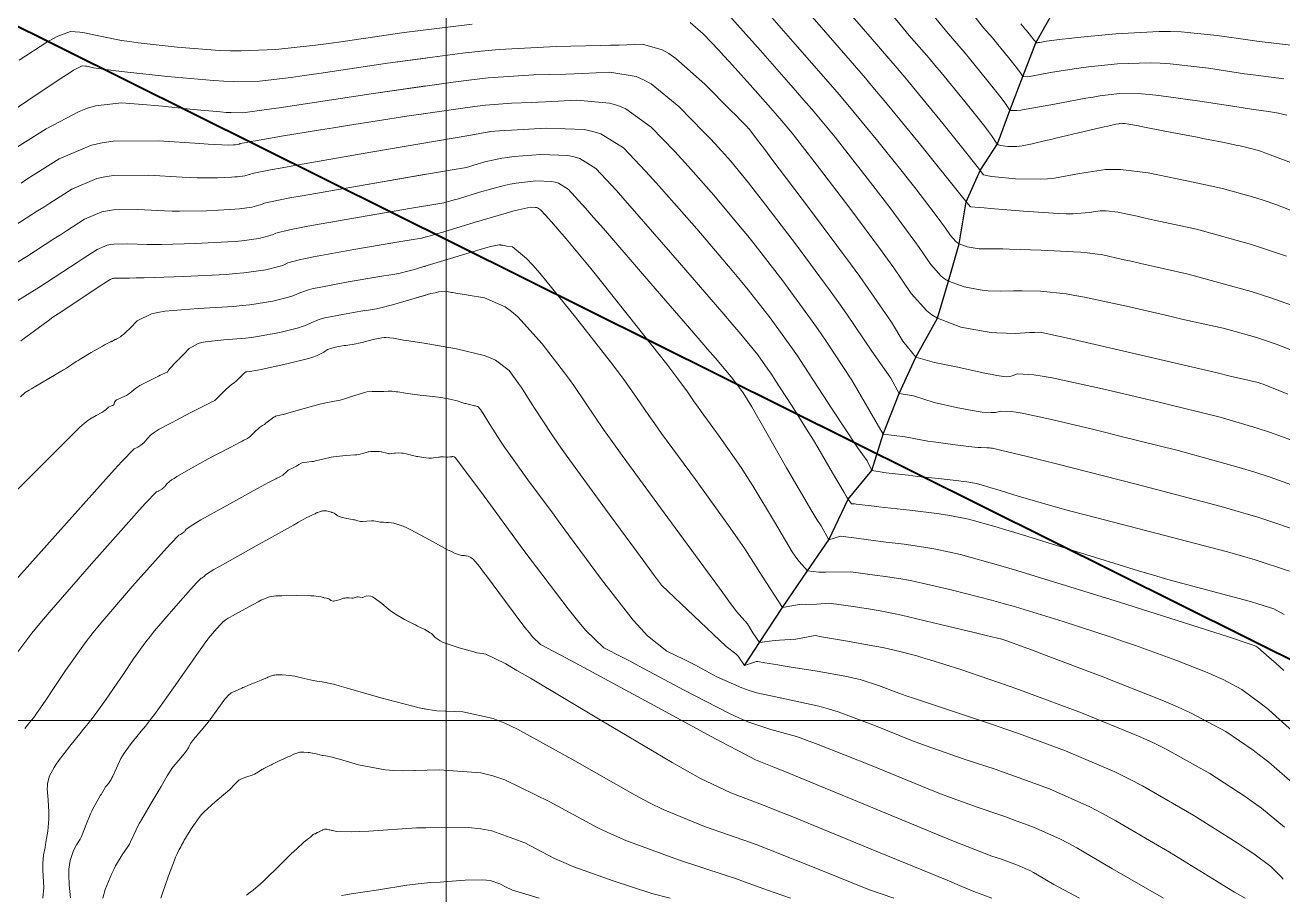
# Model space of a CAD drawing. Header units: millimetres. Extents: x 837475 to 838477, y 1189012 to 1191015.
# Drawn here: x 837843.7 to 837941.8, y 1190000.3 to 1190068.1 of the extents above; entities that cross this region are included whole.
import ezdxf

# ---------------------------------------------------------------- set-up
doc = ezdxf.new("R2010")
doc.units = ezdxf.units.MM
doc.header["$LTSCALE"] = 0.3
doc.layers.add('COORD', color=253, linetype='Continuous', lineweight=20)
doc.layers.add('CORREDORVIA', color=94, linetype='Continuous', lineweight=40)
for name, color, linetype, lineweight, true_color in [('COTAS 10', 7, 'Continuous', 9, 0x6e3e2d), ('COTAS INT', 7, 'Continuous', 5, 0x9fa19f), ('Escorrentias', 7, 'Continuous', 25, 0x00a8ad)]:
    doc.layers.add(name, color=color, linetype=linetype, lineweight=lineweight, true_color=true_color)

msp = doc.modelspace()

# ---------------------------------------------------------------- linework, layer by layer
at = {"layer": 'COORD'}
for p, q in [((837876.514, 1189013.872), (837876.514, 1191013.872)), ((837476.514, 1190013.872), (838476.514, 1190013.872))]:
    msp.add_line(p, q, dxfattribs=at)
at = {"layer": 'CORREDORVIA'}
msp.add_lwpolyline([(837918.48, 1189883.493), (837925.042, 1189453.383), (837902.497, 1189217.712), (837593.191, 1189234.399), (837666.017, 1189670.117), (837623.316, 1189818.024), (837548.503, 1190011.455), (837506.88, 1190461.595), (837936.282, 1190278.252), (837938.054, 1190355.403), (837933.054, 1190517.446), (837913.685, 1190646.739), (837916.913, 1190801.892), (837910.676, 1191000.965), (838213.029, 1190992.912), (838237.174, 1190821.339), (838237.001, 1190602.875), (838240.031, 1190437.198), (838238.102, 1190145.726), (838184.199, 1189898.277), (837758.842, 1190109.914), (837918.48, 1189883.493)], dxfattribs=at)
at = {"layer": 'COTAS 10'}
for points in [[(837901.732, 1190068.928), (837903.934, 1190066.426), (837906.498, 1190063.494), (837907.183, 1190062.693), (837907.856, 1190061.896), (837910.194, 1190059.055), (837912.195, 1190056.557), (837912.656, 1190055.977), (837913.076, 1190055.444), (837914.254, 1190053.923), (837915.056, 1190052.847), (837915.238, 1190052.597), (837915.403, 1190052.366), (837915.856, 1190051.702), (837916.262, 1190051.244), (837916.398, 1190051.143), (837916.545, 1190051.053), (837917.156, 1190050.825), (837917.787, 1190050.705), (837917.945, 1190050.685), (837918.096, 1190050.669), (837918.58, 1190050.659), (837919.511, 1190050.659), (837919.944, 1190050.651), (837920.452, 1190050.638), (837922.918, 1190050.56), (837925.459, 1190050.44), (837926.015, 1190050.401), (837926.507, 1190050.358), (837927.749, 1190050.184), (837929.27, 1190049.839), (837929.938, 1190049.689), (837930.712, 1190049.517), (837934.4, 1190048.698), (837939.303, 1190047.346), (837940.844, 1190046.837), (837942.463, 1190046.269)], [(837917.508, 1190069.108), (837918.444, 1190067.908), (837919.135, 1190067.113), (837919.342, 1190066.868), (837919.555, 1190066.612), (837920.382, 1190065.601), (837921.083, 1190064.713), (837921.217, 1190064.536), (837921.325, 1190064.389), (837921.498, 1190064.103), (837921.831, 1190064.093), (837922.041, 1190064.12), (837922.301, 1190064.159), (837923.664, 1190064.408), (837925.496, 1190064.716), (837926.053, 1190064.794), (837926.63, 1190064.868), (837928.894, 1190065.106), (837931.442, 1190065.183), (837932.2, 1190065.155), (837932.979, 1190065.106), (837935.981, 1190064.753), (837938.798, 1190064.327), (837939.461, 1190064.233), (837940.074, 1190064.148), (837941.864, 1190063.926)], [(837943.541, 1190028.477), (837939.831, 1190029.729), (837938.473, 1190030.132), (837936.972, 1190030.56), (837930.352, 1190032.31), (837924.13, 1190033.881), (837922.878, 1190034.195), (837921.832, 1190034.457), (837919.753, 1190034.971), (837919.137, 1190035.103), (837919.011, 1190035.125), (837918.906, 1190035.14), (837918.687, 1190035.144), (837918.256, 1190035.155), (837918.017, 1190035.176), (837917.724, 1190035.205), (837916.233, 1190035.37), (837914.521, 1190035.598), (837914.089, 1190035.666), (837913.675, 1190035.735), (837912.333, 1190036.002), (837910.603, 1190036.196), (837908.173, 1190040.416), (837906.108, 1190043.537), (837905.527, 1190044.381), (837904.94, 1190045.216), (837902.787, 1190048.158), (837900.632, 1190050.939), (837900.046, 1190051.673), (837899.464, 1190052.391), (837897.396, 1190054.853), (837895.406, 1190057.102), (837894.872, 1190057.687), (837894.345, 1190058.254), (837892.505, 1190060.166), (837890.527, 1190061.584), (837889.913, 1190061.841), (837889.271, 1190062.039), (837886.714, 1190062.263), (837884.262, 1190062.131), (837883.686, 1190062.104), (837883.154, 1190062.081), (837881.606, 1190062.035), (837879.59, 1190061.866), (837878.764, 1190061.766), (837877.822, 1190061.642), (837873.452, 1190061.005)], [(837843.363, 1190055.793), (837843.821, 1190056.086), (837844.309, 1190056.398), (837846.324, 1190057.674), (837848.863, 1190058.742), (837849.682, 1190058.922), (837850.55, 1190059.051), (837854.1, 1190059.098), (837857.298, 1190058.875), (837857.944, 1190058.834), (837858.485, 1190058.801), (837859.574, 1190058.758), (837859.93, 1190058.775), (837860.009, 1190058.781), (837860.08, 1190058.787), (837860.266, 1190058.814), (837860.374, 1190058.841), (837860.396, 1190058.848), (837860.415, 1190058.854), (837860.452, 1190058.872), (837860.957, 1190058.969), (837861.27, 1190059.025), (837861.658, 1190059.094), (837863.687, 1190059.446), (837866.717, 1190059.949), (837867.737, 1190060.113), (837868.835, 1190060.287), (837873.452, 1190061.005), (837874.923, 1190061.219)], [(837942.956, 1190008.64), (837940.686, 1190010.611), (837940.073, 1190011.099), (837939.468, 1190011.562), (837937.337, 1190013.021), (837934.578, 1190014.471), (837933.575, 1190014.927), (837932.468, 1190015.407), (837927.611, 1190017.337), (837923.119, 1190019.028), (837922.243, 1190019.357), (837921.526, 1190019.625), (837920.263, 1190020.09), (837920.014, 1190020.163), (837919.936, 1190020.185), (837919.854, 1190020.206), (837919.526, 1190020.288), (837918.644, 1190020.5), (837918.213, 1190020.604), (837917.701, 1190020.727), (837915.179, 1190021.336), (837912.584, 1190021.953), (837912.027, 1190022.082), (837911.539, 1190022.192), (837910.362, 1190022.437), (837909.314, 1190022.605), (837908.908, 1190022.667), (837908.452, 1190022.735), (837906.389, 1190023.033), (837905.439, 1190022.938), (837904.558, 1190022.927), (837904.202, 1190022.946), (837902.747, 1190022.69), (837901.161, 1190025.137), (837899.81, 1190027.264), (837899.279, 1190028.04), (837898.681, 1190028.897), (837895.957, 1190032.665), (837893.326, 1190036.262), (837892.787, 1190037.011), (837892.33, 1190037.653), (837891.364, 1190039.076), (837890.373, 1190040.477), (837889.9, 1190041.105), (837889.341, 1190041.837), (837886.605, 1190045.345), (837883.847, 1190048.729), (837883.275, 1190049.383), (837882.785, 1190049.913), (837881.706, 1190050.808), (837881.255, 1190050.884), (837881.161, 1190050.9), (837881.081, 1190050.913), (837880.906, 1190050.939), (837880.814, 1190050.953), (837880.786, 1190050.958), (837880.757, 1190050.963), (837880.647, 1190050.987), (837879.996, 1190050.838), (837879.627, 1190050.734), (837879.176, 1190050.604), (837876.865, 1190049.909), (837874.516, 1190049.201), (837874.042, 1190049.062), (837873.644, 1190048.948), (837872.841, 1190048.745), (837872.049, 1190048.617), (837871.657, 1190048.552), (837871.191, 1190048.473), (837868.884, 1190048.077), (837866.606, 1190047.657), (837866.158, 1190047.562), (837865.788, 1190047.476), (837865.111, 1190047.244), (837864.69, 1190047.039), (837864.482, 1190046.971), (837864.234, 1190046.898), (837863.007, 1190046.592), (837861.209, 1190046.298), (837860.601, 1190046.233), (837859.945, 1190046.174), (837857.177, 1190046.022), (837854.575, 1190045.807), (837854.024, 1190045.709), (837853.545, 1190045.594), (837852.428, 1190045.042), (837851.878, 1190044.482), (837851.758, 1190044.362), (837851.651, 1190044.258), (837851.382, 1190044.009), (837851.205, 1190043.872), (837851.158, 1190043.839), (837851.111, 1190043.807), (837850.945, 1190043.708), (837850.79, 1190043.626), (837850.75, 1190043.604), (837850.712, 1190043.583), (837850.584, 1190043.514), (837850.483, 1190043.461), (837850.462, 1190043.451), (837850.443, 1190043.442), (837850.402, 1190043.428), (837850.369, 1190043.421), (837850.357, 1190043.417), (837850.343, 1190043.413), (837850.281, 1190043.393), (837850.016, 1190043.251), (837849.875, 1190043.17), (837849.703, 1190043.071), (837848.838, 1190042.566), (837847.976, 1190042.052), (837847.806, 1190041.949), (837847.667, 1190041.862), (837847.412, 1190041.687), (837847.088, 1190041.472), (837846.905, 1190041.36), (837846.682, 1190041.224), (837845.536, 1190040.543), (837844.394, 1190039.871), (837844.173, 1190039.74), (837843.992, 1190039.634), (837843.682, 1190039.451), (837843.325, 1190039.11)], [(837874.923, 1190049.324), (837874.516, 1190049.201)], [(837857.496, 1190025.008), (837857.515, 1190025.019), (837857.592, 1190025.069), (837857.667, 1190025.132), (837857.686, 1190025.151), (837857.704, 1190025.17), (837857.761, 1190025.245), (837858.395, 1190025.637), (837858.776, 1190025.857), (837859.246, 1190026.125), (837861.688, 1190027.494), (837864.138, 1190028.856), (837864.614, 1190029.12), (837865.001, 1190029.334), (837865.665, 1190029.701), (837865.785, 1190029.76), (837865.829, 1190029.782), (837865.878, 1190029.805), (837866.094, 1190029.905), (837866.294, 1190029.999), (837866.334, 1190030.018), (837866.366, 1190030.034), (837866.423, 1190030.065), (837866.464, 1190030.085), (837866.485, 1190030.094), (837866.512, 1190030.104), (837866.644, 1190030.152), (837866.793, 1190030.2), (837866.83, 1190030.21), (837866.865, 1190030.218), (837866.977, 1190030.236), (837867.098, 1190030.232), (837867.139, 1190030.227), (837867.184, 1190030.219), (837867.375, 1190030.176), (837867.566, 1190030.12), (837867.611, 1190030.104), (837867.654, 1190030.088), (837867.778, 1190030.031), (837867.877, 1190029.968), (837867.903, 1190029.949), (837867.928, 1190029.93), (837868.013, 1190029.853), (837868.178, 1190029.771), (837868.254, 1190029.748), (837868.342, 1190029.725), (837868.768, 1190029.64), (837869.21, 1190029.558), (837869.308, 1190029.536), (837869.395, 1190029.515), (837869.623, 1190029.445), (837869.828, 1190029.399), (837869.902, 1190029.395), (837869.982, 1190029.393), (837870.333, 1190029.416), (837870.699, 1190029.44), (837870.789, 1190029.439), (837870.874, 1190029.435), (837871.142, 1190029.396), (837871.362, 1190029.35), (837871.417, 1190029.342), (837871.47, 1190029.336), (837871.64, 1190029.33), (837871.857, 1190029.323), (837871.94, 1190029.317), (837872.032, 1190029.308), (837872.446, 1190029.258), (837873.161, 1190029.02), (837873.443, 1190028.893), (837873.762, 1190028.738), (837875.218, 1190027.958), (837876.632, 1190027.189), (837876.924, 1190027.043), (837877.173, 1190026.925), (837877.716, 1190026.739), (837877.957, 1190026.73), (837878.016, 1190026.724), (837878.072, 1190026.717), (837878.246, 1190026.68), (837878.398, 1190026.619), (837878.44, 1190026.596), (837878.482, 1190026.572), (837878.634, 1190026.462), (837879.111, 1190025.879), (837879.358, 1190025.555), (837879.655, 1190025.161), (837881.141, 1190023.151), (837882.665, 1190021.135), (837882.985, 1190020.737), (837883.261, 1190020.408), (837883.891, 1190019.796), (837885.406, 1190018.996), (837886.24, 1190018.548), (837887.253, 1190018.002), (837892.41, 1190015.211), (837897.525, 1190012.446), (837898.512, 1190011.917), (837899.314, 1190011.491), (837900.658, 1190010.802), (837902.09, 1190010.235), (837902.947, 1190009.885), (837904.004, 1190009.451), (837909.483, 1190007.185), (837915.079, 1190004.876), (837916.209, 1190004.416), (837917.158, 1190004.033), (837919.071, 1190003.294), (837919.823, 1190003.043), (837920.04, 1190002.967), (837920.26, 1190002.889), (837921.087, 1190002.585), (837922.041, 1190002.16), (837922.341, 1190002.006), (837922.656, 1190001.835), (837923.926, 1190001.087), (837925.926, 1190000)], [(837874.923, 1190028.116), (837873.762, 1190028.738)], [(837857.496, 1190025.008), (837857.478, 1190024.998), (837857.419, 1190024.975), (837857.056, 1190024.601), (837856.845, 1190024.37), (837856.587, 1190024.084), (837855.258, 1190022.593), (837853.782, 1190020.867), (837853.431, 1190020.433), (837853.105, 1190020.017), (837852.139, 1190018.675), (837851.323, 1190017.454), (837851.093, 1190017.115), (837850.86, 1190016.775), (837850.002, 1190015.545), (837849.271, 1190014.52), (837849.119, 1190014.309), (837848.988, 1190014.131), (837848.696, 1190013.754), (837848.369, 1190013.362), (837848.217, 1190013.174), (837848.038, 1190012.953), (837847.168, 1190011.867), (837846.287, 1190010.716), (837846.102, 1190010.452), (837845.941, 1190010.213), (837845.572, 1190009.548), (837845.432, 1190008.951), (837845.415, 1190008.755), (837845.409, 1190008.545), (837845.466, 1190007.673), (837845.536, 1190006.714), (837845.538, 1190006.449), (837845.531, 1190006.184), (837845.441, 1190005.231), (837845.306, 1190004.37), (837845.27, 1190004.164), (837845.235, 1190003.972), (837845.114, 1190003.395), (837845.049, 1190002.708), (837845.05, 1190002.448), (837845.057, 1190002.157), (837845.151, 1190000.85), (837845.058, 1190000)], [(837868.345, 1190000.228), (837868.696, 1190000.275), (837869.119, 1190000.336), (837871.25, 1190000.672), (837873.453, 1190001.017), (837873.922, 1190001.084), (837874.33, 1190001.139), (837875.292, 1190001.234), (837876.051, 1190001.27), (837876.33, 1190001.287), (837876.64, 1190001.307), (837878.006, 1190001.405), (837879.368, 1190001.435), (837879.675, 1190001.412), (837879.952, 1190001.376), (837880.695, 1190001.134), (837881.303, 1190000.815), (837881.494, 1190000.729), (837881.695, 1190000.646), (837883.776, 1190000)]]:
    msp.add_lwpolyline(points, dxfattribs=at)
at = {"layer": 'COTAS INT'}
for points in [[(837944.607, 1190041.915), (837941.265, 1190043.218), (837940.433, 1190043.51), (837939.642, 1190043.771), (837937.125, 1190044.466), (837934.597, 1190045.034), (837933.8, 1190045.216), (837932.96, 1190045.409), (837929.573, 1190046.196), (837926.318, 1190046.895), (837925.561, 1190047.033), (837924.867, 1190047.148), (837922.881, 1190047.359), (837921.443, 1190047.393), (837921.093, 1190047.396), (837920.765, 1190047.395), (837919.755, 1190047.365), (837918.789, 1190047.385), (837918.488, 1190047.416), (837918.173, 1190047.457), (837916.914, 1190047.695), (837915.693, 1190048.151), (837915.402, 1190048.33), (837915.131, 1190048.531), (837914.319, 1190049.445), (837913.416, 1190050.77), (837913.086, 1190051.23), (837912.723, 1190051.731), (837911.124, 1190053.876), (837909.36, 1190056.183), (837908.892, 1190056.786), (837908.434, 1190057.373), (837906.852, 1190059.365), (837905.033, 1190061.552), (837904.425, 1190062.263), (837903.771, 1190063.019), (837901.032, 1190066.13), (837898.577, 1190068.892)], [(837904.887, 1190068.964), (837906.836, 1190066.723), (837909.226, 1190063.97), (837909.941, 1190063.123), (837910.679, 1190062.24), (837913.537, 1190058.745), (837916.792, 1190054.706), (837917.384, 1190053.97), (837917.388, 1190053.964), (837917.39, 1190053.962), (837917.394, 1190053.956), (837917.396, 1190053.955), (837917.399, 1190053.954), (837917.406, 1190053.954), (837917.412, 1190053.953), (837917.439, 1190053.953), (837918.084, 1190053.897), (837918.482, 1190053.863), (837918.976, 1190053.82), (837921.553, 1190053.595), (837924.286, 1190053.41), (837924.878, 1190053.392), (837925.399, 1190053.389), (837926.684, 1190053.498), (837927.524, 1190053.625), (837927.763, 1190053.633), (837928.006, 1190053.63), (837928.909, 1190053.52), (837930.411, 1190053.202), (837931.031, 1190053.068), (837931.741, 1190052.913), (837935.043, 1190052.186), (837939.334, 1190051.009), (837940.667, 1190050.571), (837942.062, 1190050.084)], [(837944.519, 1190052.841), (837941.222, 1190054.123), (837940.395, 1190054.412), (837939.605, 1190054.671), (837937.062, 1190055.369), (837934.777, 1190055.866), (837934.15, 1190055.999), (837933.525, 1190056.131), (837931.287, 1190056.591), (837929.113, 1190056.855), (837928.528, 1190056.863), (837927.951, 1190056.843), (837925.929, 1190056.536), (837923.96, 1190056.176), (837923.416, 1190056.121), (837922.873, 1190056.087), (837920.917, 1190056.128), (837919.347, 1190056.279), (837919.047, 1190056.314), (837918.806, 1190056.346), (837918.422, 1190056.435), (837917.935, 1190057.093), (837917.629, 1190057.483), (837917.248, 1190057.964), (837915.254, 1190060.451), (837912.9, 1190063.33), (837912.292, 1190064.057), (837911.704, 1190064.754), (837909.738, 1190067.019), (837908.043, 1190069)], [(837911.198, 1190069.036), (837912.64, 1190067.316), (837914.181, 1190065.54), (837914.642, 1190064.994), (837915.118, 1190064.424), (837916.964, 1190062.168), (837918.527, 1190060.201), (837918.826, 1190059.814), (837919.066, 1190059.495), (837919.449, 1190058.912), (837919.585, 1190058.788), (837919.669, 1190058.76), (837919.773, 1190058.734), (837920.318, 1190058.659), (837921.024, 1190058.652), (837921.23, 1190058.668), (837921.441, 1190058.692), (837922.24, 1190058.846), (837923.298, 1190059.104), (837923.672, 1190059.194), (837924.081, 1190059.292), (837925.849, 1190059.71), (837927.509, 1190060.099), (837927.849, 1190060.178), (837928.138, 1190060.244), (837928.753, 1190060.38), (837928.988, 1190060.425), (837929.038, 1190060.434), (837929.081, 1190060.441), (837929.183, 1190060.456), (837929.307, 1190060.448), (837929.364, 1190060.442), (837929.432, 1190060.433), (837929.759, 1190060.385), (837930.514, 1190060.25), (837930.852, 1190060.187), (837931.245, 1190060.112), (837933.128, 1190059.749), (837935.101, 1190059.364), (837935.55, 1190059.276), (837935.957, 1190059.196), (837937.079, 1190058.973), (837937.903, 1190058.805), (837938.122, 1190058.759), (837938.337, 1190058.713), (837939.081, 1190058.552), (837939.877, 1190058.334), (837940.124, 1190058.252), (837940.382, 1190058.162), (837941.413, 1190057.761), (837943.62, 1190056.922)], [(837942.101, 1190061.082), (837941.749, 1190061.168), (837941.439, 1190061.24), (837940.657, 1190061.385), (837939.523, 1190061.542), (837938.991, 1190061.621), (837938.363, 1190061.716), (837935.305, 1190062.189), (837932.107, 1190062.629), (837931.391, 1190062.703), (837930.748, 1190062.757), (837929.038, 1190062.781), (837927.513, 1190062.587), (837926.987, 1190062.505), (837926.415, 1190062.409), (837923.974, 1190061.957), (837921.772, 1190061.556), (837921.352, 1190061.492), (837921.014, 1190061.449), (837920.475, 1190061.464), (837920.196, 1190061.926), (837920.022, 1190062.164), (837919.805, 1190062.451), (837918.673, 1190063.884), (837917.337, 1190065.518), (837916.992, 1190065.931), (837916.658, 1190066.326), (837915.542, 1190067.612), (837914.353, 1190069.072)], [(837843.226, 1190065.383), (837845.374, 1190066.775), (837845.836, 1190067.043), (837846.239, 1190067.259), (837847.215, 1190067.612), (837847.934, 1190067.567), (837848.176, 1190067.532), (837848.436, 1190067.487), (837849.532, 1190067.243), (837851.194, 1190066.925), (837851.812, 1190066.833), (837852.498, 1190066.74), (837855.543, 1190066.391), (837858.848, 1190066.145), (837859.698, 1190066.117), (837860.519, 1190066.106), (837863.247, 1190066.213), (837866.328, 1190066.549), (837867.371, 1190066.683), (837868.496, 1190066.835), (837873.247, 1190067.531), (837874.923, 1190067.743)], [(837878.549, 1190068.2), (837873.247, 1190067.531)], [(837942.171, 1190039.336), (837941.465, 1190039.614), (837940.24, 1190040.1), (837940.066, 1190040.168), (837940.023, 1190040.183), (837939.981, 1190040.197), (837939.85, 1190040.233), (837938.482, 1190040.551), (837937.662, 1190040.743), (837936.649, 1190040.98), (837931.396, 1190042.208), (837926.128, 1190043.432), (837925.107, 1190043.666), (837924.274, 1190043.855), (837922.845, 1190044.158), (837922.433, 1190044.149), (837922.242, 1190044.141), (837922.018, 1190044.13), (837920.929, 1190044.071), (837919.481, 1190044.101), (837919.03, 1190044.147), (837918.558, 1190044.208), (837916.672, 1190044.566), (837914.842, 1190045.249), (837914.405, 1190045.517), (837913.999, 1190045.818), (837912.783, 1190047.188), (837911.428, 1190049.174), (837910.935, 1190049.863), (837910.39, 1190050.614), (837907.994, 1190053.829), (837905.644, 1190056.922), (837905.129, 1190057.595), (837904.672, 1190058.189), (837903.51, 1190059.675), (837902.534, 1190060.844), (837902.194, 1190061.24), (837901.825, 1190061.666), (837900.241, 1190063.463), (837898.593, 1190065.288), (837898.183, 1190065.732), (837897.794, 1190066.15), (837896.556, 1190067.436), (837895.554, 1190068.325)], [(837943.07, 1190066.468), (837940.624, 1190066.754), (837939.932, 1190066.844), (837939.233, 1190066.939), (837936.657, 1190067.318), (837933.852, 1190067.584), (837933.009, 1190067.607), (837932.137, 1190067.608), (837928.75, 1190067.431), (837925.748, 1190067.148), (837925.119, 1190067.083), (837924.577, 1190067.024), (837923.354, 1190066.858), (837922.83, 1190066.763), (837922.73, 1190066.748), (837922.649, 1190066.737), (837922.521, 1190066.741), (837922.454, 1190066.851), (837922.413, 1190066.908), (837922.361, 1190066.976), (837922.092, 1190067.317), (837921.774, 1190067.706), (837921.691, 1190067.804), (837921.612, 1190067.899), (837921.346, 1190068.205)], [(837871.956, 1190065.147), (837877.804, 1190065.937), (837879.263, 1190066.093), (837880.653, 1190066.221), (837885.096, 1190066.458), (837888.559, 1190066.521), (837889.332, 1190066.54), (837890.023, 1190066.558), (837891.846, 1190066.631), (837893.379, 1190066.198), (837893.888, 1190065.898), (837894.432, 1190065.521), (837896.702, 1190063.507), (837898.735, 1190061.46), (837899.13, 1190061.061), (837899.452, 1190060.735), (837900.011, 1190060.165), (837900.087, 1190060.079), (837900.104, 1190060.059), (837900.121, 1190060.04), (837900.167, 1190059.985), (837900.91, 1190059.005), (837901.365, 1190058.404), (837901.928, 1190057.66), (837904.863, 1190053.781), (837908.057, 1190049.497), (837908.784, 1190048.497), (837909.441, 1190047.577), (837911.246, 1190044.931), (837912.14, 1190043.463), (837913.152, 1190042.203), (837914.621, 1190041.809), (837916.429, 1190041.436), (837918.652, 1190040.943), (837919.098, 1190040.85), (837919.47, 1190040.776), (837920.202, 1190040.667), (837920.49, 1190040.714), (837920.582, 1190040.739), (837920.679, 1190040.769), (837921.075, 1190040.917), (837922.356, 1190040.846), (837923.011, 1190040.737), (837923.796, 1190040.589), (837927.717, 1190039.732), (837932.028, 1190038.72), (837933.059, 1190038.474), (837934.02, 1190038.243), (837936.904, 1190037.533), (837939.775, 1190036.677), (837940.728, 1190036.354), (837941.75, 1190035.994), (837946.009, 1190034.384)], [(837842.519, 1190061.294), (837844.631, 1190062.734), (837846.694, 1190064.115), (837847.107, 1190064.379), (837847.451, 1190064.592), (837848.125, 1190064.934), (837848.397, 1190064.917), (837848.489, 1190064.904), (837848.588, 1190064.886), (837849.003, 1190064.794), (837850.172, 1190064.618), (837850.745, 1190064.548), (837851.428, 1190064.469), (837854.796, 1190064.109), (837858.373, 1190063.797), (837859.188, 1190063.749), (837859.926, 1190063.718), (837861.956, 1190063.743), (837864.421, 1190064.039), (837865.434, 1190064.179), (837866.59, 1190064.343), (837871.956, 1190065.147), (837874.923, 1190065.548)], [(837870.665, 1190062.763), (837877.058, 1190063.674), (837878.504, 1190063.851), (837879.809, 1190063.995), (837883.351, 1190064.247), (837885.857, 1190064.301), (837886.509, 1190064.322), (837887.142, 1190064.345), (837889.28, 1190064.447), (837891.334, 1190064.11), (837891.915, 1190063.855), (837892.501, 1190063.531), (837894.661, 1190061.779), (837896.62, 1190059.778), (837897.08, 1190059.297), (837897.503, 1190058.849), (837898.732, 1190057.492), (837900.109, 1190055.804), (837900.626, 1190055.146), (837901.202, 1190054.405), (837903.771, 1190051.041), (837906.479, 1190047.383), (837907.142, 1190046.457), (837907.767, 1190045.568), (837909.709, 1190042.673), (837911.194, 1190040.568), (837911.844, 1190039.386), (837912.967, 1190039.209), (837914.576, 1190038.674), (837916.437, 1190038.267), (837916.863, 1190038.181), (837917.249, 1190038.107), (837918.32, 1190037.935), (837919.042, 1190037.885), (837919.209, 1190037.888), (837919.361, 1190037.898), (837919.789, 1190037.991), (837920.597, 1190037.979), (837920.988, 1190037.921), (837921.452, 1190037.84), (837923.735, 1190037.351), (837926.93, 1190036.589), (837927.969, 1190036.334), (837929.075, 1190036.062), (837933.628, 1190034.921), (837938.373, 1190033.618), (837939.601, 1190033.243), (837940.791, 1190032.861), (837944.775, 1190031.43)], [(837843.013, 1190058.561), (837845.33, 1190060.026), (837847.887, 1190061.382), (837848.535, 1190061.63), (837849.157, 1190061.821), (837851.185, 1190062.05), (837853.174, 1190061.891), (837853.77, 1190061.838), (837854.387, 1190061.781), (837856.779, 1190061.546), (837858.91, 1190061.346), (837859.361, 1190061.312), (837859.752, 1190061.287), (837860.665, 1190061.272), (837862.515, 1190061.528), (837863.497, 1190061.674), (837864.684, 1190061.852), (837870.665, 1190062.763), (837874.923, 1190063.37)], [(837942.307, 1190025.523), (837939.609, 1190026.41), (837938.546, 1190026.718), (837937.347, 1190027.053), (837931.877, 1190028.485), (837926.359, 1190029.906), (837925.129, 1190030.233), (837924.029, 1190030.531), (837921.132, 1190031.368), (837919.386, 1190031.913), (837919.01, 1190032.027), (837918.682, 1190032.125), (837917.887, 1190032.346), (837917.136, 1190032.477), (837916.836, 1190032.519), (837916.495, 1190032.563), (837914.93, 1190032.741), (837913.301, 1190032.915), (837912.92, 1190032.956), (837912.569, 1190032.995), (837911.554, 1190033.11), (837910.833, 1190033.202), (837910.667, 1190033.226), (837910.515, 1190033.249), (837909.717, 1190033.36), (837909.36, 1190034.115), (837909.016, 1190034.585), (837908.611, 1190035.163), (837906.636, 1190038.159), (837904.45, 1190041.506), (837903.912, 1190042.305), (837903.402, 1190043.049), (837901.802, 1190045.275), (837900.063, 1190047.474), (837899.466, 1190048.2), (837898.818, 1190048.978), (837896.061, 1190052.213), (837893.309, 1190055.356), (837892.664, 1190056.076), (837892.07, 1190056.731), (837890.349, 1190058.553), (837888.579, 1190059.639), (837887.955, 1190059.83), (837887.272, 1190059.972), (837884.32, 1190060.09), (837881.626, 1190059.928), (837881.105, 1190059.896), (837880.682, 1190059.868), (837879.967, 1190059.811), (837879.903, 1190059.791), (837879.89, 1190059.788), (837879.86, 1190059.779), (837878.443, 1190059.535), (837870.646, 1190058.192)], [(837842.889, 1190052.475), (837844.645, 1190053.616), (837845.126, 1190053.926), (837845.605, 1190054.234), (837847.319, 1190055.323), (837849.269, 1190056.143), (837849.897, 1190056.281), (837850.564, 1190056.38), (837853.291, 1190056.417), (837855.931, 1190056.252), (837856.543, 1190056.224), (837857.103, 1190056.204), (837858.696, 1190056.197), (837859.785, 1190056.25), (837860.028, 1190056.268), (837860.245, 1190056.287), (837860.814, 1190056.37), (837861.146, 1190056.453), (837861.214, 1190056.473), (837861.27, 1190056.491), (837861.384, 1190056.546), (837862.831, 1190056.827), (837863.727, 1190056.987), (837864.839, 1190057.184), (837870.646, 1190058.192)], [(837870.205, 1190055.663), (837875.132, 1190056.512), (837876.078, 1190056.674), (837876.845, 1190056.806), (837878.105, 1190057.021), (837878.376, 1190057.092), (837878.518, 1190057.134), (837878.689, 1190057.184), (837879.549, 1190057.445), (837880.857, 1190057.73), (837881.31, 1190057.797), (837881.803, 1190057.858), (837883.912, 1190058.032), (837886.008, 1190057.949), (837886.492, 1190057.847), (837886.936, 1190057.712), (837888.193, 1190056.941), (837889.795, 1190055.207), (837890.456, 1190054.465), (837891.211, 1190053.61), (837894.726, 1190049.573), (837898.173, 1190045.565), (837898.886, 1190044.728), (837899.494, 1190044.008), (837900.817, 1190042.393), (837901.61, 1190041.278), (837901.884, 1190040.874), (837902.181, 1190040.429), (837903.449, 1190038.479), (837904.806, 1190036.318), (837905.16, 1190035.74), (837905.503, 1190035.171), (837906.66, 1190033.19), (837907.553, 1190031.649), (837907.729, 1190031.357), (837907.874, 1190031.124), (837908.144, 1190030.768), (837908.314, 1190030.772), (837908.397, 1190030.766), (837908.495, 1190030.756), (837908.979, 1190030.694), (837909.904, 1190030.579), (837910.28, 1190030.536), (837910.708, 1190030.488), (837912.688, 1190030.274), (837914.801, 1190030.018), (837915.312, 1190029.943), (837915.793, 1190029.867), (837917.263, 1190029.577), (837919.32, 1190029.006), (837920.17, 1190028.753), (837921.141, 1190028.458), (837925.66, 1190027.048), (837930.51, 1190025.551), (837931.691, 1190025.201), (837932.801, 1190024.878), (837936.221, 1190023.948), (837938.766, 1190023.281), (837939.324, 1190023.125), (837939.818, 1190022.982), (837941.073, 1190022.57), (837941.878, 1190022.139)], [(837841.346, 1190048.573), (837843.815, 1190050.063), (837845.926, 1190051.44), (837846.431, 1190051.767), (837846.902, 1190052.07), (837848.313, 1190052.972), (837849.674, 1190053.544), (837850.112, 1190053.64), (837850.578, 1190053.709), (837852.481, 1190053.735), (837854.563, 1190053.628), (837855.142, 1190053.614), (837855.721, 1190053.607), (837857.818, 1190053.636), (837859.641, 1190053.725), (837860.047, 1190053.755), (837860.409, 1190053.787), (837861.363, 1190053.925), (837861.918, 1190054.064), (837862.031, 1190054.097), (837862.125, 1190054.128), (837862.316, 1190054.221), (837863.57, 1190054.489), (837864.335, 1190054.631), (837865.281, 1190054.802), (837870.205, 1190055.663), (837874.923, 1190056.476)], [(837941.849, 1190017.759), (837941.225, 1190018.33), (837940.716, 1190018.794), (837939.837, 1190019.574), (837939.669, 1190019.663), (837939.608, 1190019.69), (837939.54, 1190019.72), (837939.244, 1190019.837), (837937.472, 1190020.414), (837936.475, 1190020.733), (837935.257, 1190021.121), (837929.029, 1190023.094), (837922.467, 1190025.138), (837921.039, 1190025.57), (837919.781, 1190025.944), (837916.64, 1190026.808), (837914.726, 1190027.227), (837914.24, 1190027.32), (837913.774, 1190027.403), (837912.251, 1190027.616), (837910.831, 1190027.777), (837910.43, 1190027.827), (837910.025, 1190027.878), (837908.534, 1190028.081), (837907.281, 1190028.241), (837906.357, 1190027.956), (837905.758, 1190029.048), (837905.434, 1190029.56), (837905.042, 1190030.202), (837903.072, 1190033.592), (837901.089, 1190037.061), (837900.689, 1190037.752), (837900.354, 1190038.326), (837899.683, 1190039.425), (837899.477, 1190039.707), (837899.435, 1190039.766), (837899.399, 1190039.816), (837899.323, 1190039.928), (837899.214, 1190040.078), (837899.157, 1190040.152), (837899.088, 1190040.241), (837898.744, 1190040.682), (837897.529, 1190042.124), (837896.913, 1190042.845), (837896.174, 1190043.705), (837892.494, 1190047.971), (837888.782, 1190052.247), (837888.024, 1190053.114), (837887.382, 1190053.843), (837886.036, 1190055.328), (837885.293, 1190055.785), (837885.03, 1190055.865), (837884.743, 1190055.925), (837883.503, 1190055.974), (837881.981, 1190055.787), (837881.516, 1190055.698), (837881.033, 1190055.593), (837879.132, 1190055.079), (837877.475, 1190054.577), (837877.145, 1190054.48), (837876.872, 1190054.4), (837876.35, 1190054.262), (837875.246, 1190054.076), (837874.605, 1190053.967)], [(837842.03, 1190045.956), (837844.741, 1190047.651), (837847.208, 1190049.263), (837847.736, 1190049.607), (837848.198, 1190049.907), (837849.307, 1190050.62), (837850.079, 1190050.945), (837850.328, 1190050.999), (837850.592, 1190051.039), (837851.671, 1190051.053), (837853.196, 1190051.004), (837853.74, 1190051.004), (837854.338, 1190051.009), (837856.94, 1190051.075), (837859.496, 1190051.199), (837860.065, 1190051.242), (837860.574, 1190051.287), (837861.911, 1190051.481), (837862.69, 1190051.675), (837862.848, 1190051.722), (837862.98, 1190051.765), (837863.247, 1190051.895), (837864.309, 1190052.151), (837864.942, 1190052.275), (837865.723, 1190052.42), (837869.765, 1190053.135), (837873.818, 1190053.832), (837874.605, 1190053.967), (837874.923, 1190054.021)], [(837944.009, 1190011.72), (837941.268, 1190014.185), (837940.649, 1190014.715), (837940.092, 1190015.178), (837938.587, 1190016.298), (837937.123, 1190017.067), (837936.591, 1190017.309), (837936.004, 1190017.563), (837933.428, 1190018.587), (837930.296, 1190019.721), (837929.359, 1190020.045), (837928.391, 1190020.373), (837924.646, 1190021.592), (837920.924, 1190022.726), (837919.971, 1190023), (837919.052, 1190023.257), (837916.016, 1190024.04), (837913.659, 1190024.588), (837913.168, 1190024.697), (837912.748, 1190024.787), (837911.815, 1190024.959), (837910.955, 1190025.067), (837910.58, 1190025.118), (837910.147, 1190025.178), (837908.089, 1190025.467), (837906.116, 1190025.429), (837905.595, 1190025.429), (837904.713, 1190025.55), (837904.045, 1190026.262), (837903.796, 1190026.606), (837903.506, 1190027.04), (837902.117, 1190029.364), (837900.449, 1190032.163), (837899.984, 1190032.896), (837899.518, 1190033.611), (837897.82, 1190036.045), (837896.402, 1190037.985), (837896.111, 1190038.388), (837895.865, 1190038.734), (837895.344, 1190039.502), (837894.591, 1190040.535), (837894.198, 1190041.048), (837893.725, 1190041.66), (837891.352, 1190044.691), (837888.753, 1190047.96), (837888.138, 1190048.722), (837887.568, 1190049.421), (837885.884, 1190051.432), (837884.732, 1190052.759), (837884.497, 1190053.028), (837884.298, 1190053.255), (837883.88, 1190053.716), (837883.649, 1190053.857), (837883.568, 1190053.882), (837883.479, 1190053.901), (837883.094, 1190053.916), (837882.158, 1190053.716), (837881.722, 1190053.599), (837881.208, 1190053.455), (837878.715, 1190052.713), (837876.261, 1190051.97), (837875.773, 1190051.826), (837875.368, 1190051.708), (837874.596, 1190051.503), (837873.647, 1190051.347), (837873.131, 1190051.259), (837872.504, 1190051.152), (837869.325, 1190050.606), (837866.164, 1190050.039), (837865.55, 1190049.918), (837865.049, 1190049.814), (837864.179, 1190049.569), (837863.835, 1190049.402), (837863.665, 1190049.347), (837863.462, 1190049.287), (837862.459, 1190049.036), (837860.739, 1190048.787), (837860.084, 1190048.729), (837859.352, 1190048.674), (837856.062, 1190048.514), (837852.956, 1190048.412), (837852.339, 1190048.394), (837851.828, 1190048.381), (837850.861, 1190048.371), (837850.606, 1190048.368), (837850.543, 1190048.359), (837850.484, 1190048.346), (837850.302, 1190048.269), (837849.83, 1190047.963), (837849.589, 1190047.806), (837849.299, 1190047.617), (837847.856, 1190046.672), (837846.246, 1190045.594), (837845.853, 1190045.321), (837845.481, 1190045.059), (837843.34, 1190043.475)], [(837874.923, 1190051.59), (837874.596, 1190051.503)], [(837842.893, 1190031.716), (837845.794, 1190034.597), (837846.389, 1190035.187), (837846.893, 1190035.687), (837847.959, 1190036.742), (837848.443, 1190037.168), (837848.579, 1190037.271), (837848.716, 1190037.368), (837849.22, 1190037.663), (837849.655, 1190037.895), (837849.749, 1190037.951), (837849.831, 1190038.004), (837850.033, 1190038.168), (837850.16, 1190038.29), (837850.195, 1190038.316), (837850.231, 1190038.339), (837850.36, 1190038.396), (837850.472, 1190038.431), (837850.496, 1190038.439), (837850.518, 1190038.447), (837850.571, 1190038.474), (837850.604, 1190038.522), (837850.613, 1190038.544), (837850.622, 1190038.569), (837850.651, 1190038.692), (837850.753, 1190038.838), (837850.809, 1190038.877), (837850.875, 1190038.917), (837851.212, 1190039.057), (837851.583, 1190039.215), (837851.671, 1190039.265), (837851.753, 1190039.318), (837851.995, 1190039.535), (837852.325, 1190039.807), (837852.462, 1190039.896), (837852.62, 1190039.99), (837853.355, 1190040.379), (837854.076, 1190040.732), (837854.225, 1190040.804), (837854.353, 1190040.864), (837854.629, 1190040.991), (837854.746, 1190041.053), (837854.773, 1190041.074), (837854.798, 1190041.096), (837854.869, 1190041.187), (837854.975, 1190041.33), (837855.023, 1190041.384), (837855.078, 1190041.444), (837855.34, 1190041.714), (837855.602, 1190041.976), (837855.657, 1190042.032), (837855.704, 1190042.079), (837855.81, 1190042.189), (837855.944, 1190042.331), (837856.01, 1190042.399), (837856.088, 1190042.48), (837856.471, 1190042.877), (837857.17, 1190043.273), (837857.446, 1190043.353), (837857.759, 1190043.421), (837859.188, 1190043.561), (837860.87, 1190043.686), (837861.342, 1190043.745), (837861.817, 1190043.813), (837863.556, 1190044.147), (837865.006, 1190044.509), (837865.299, 1190044.596), (837865.546, 1190044.676), (837866.043, 1190044.918), (837866.527, 1190045.138), (837866.765, 1190045.205), (837867.048, 1190045.275), (837868.444, 1190045.549), (837869.877, 1190045.793), (837870.183, 1190045.844), (837870.45, 1190045.888), (837871.087, 1190045.986), (837871.741, 1190046.134), (837872.018, 1190046.209), (837872.338, 1190046.299), (837873.842, 1190046.746), (837875.336, 1190047.169), (837875.65, 1190047.243), (837875.919, 1190047.299), (837876.532, 1190047.345), (837876.844, 1190047.278), (837876.924, 1190047.263), (837877.002, 1190047.249), (837877.263, 1190047.211), (837877.757, 1190047.137), (837877.982, 1190047.1), (837878.245, 1190047.056), (837879.516, 1190046.84), (837881.131, 1190046.13), (837881.613, 1190045.776), (837882.108, 1190045.353), (837884.02, 1190043.253), (837885.757, 1190040.997), (837886.142, 1190040.476), (837886.486, 1190039.999), (837887.385, 1190038.65), (837888.796, 1190036.571), (837889.463, 1190035.634), (837890.251, 1190034.54), (837894.094, 1190029.285), (837897.845, 1190024.182), (837898.575, 1190023.184), (837899.17, 1190022.365), (837900.021, 1190021.422), (837900.434, 1190020.718), (837900.966, 1190019.965), (837901.937, 1190020.073), (837902.531, 1190020.127), (837903.799, 1190020.208), (837905.301, 1190020.489), (837905.8, 1190020.407), (837907.83, 1190020.061), (837909.8, 1190019.704), (837910.26, 1190019.616), (837910.684, 1190019.532), (837911.911, 1190019.265), (837913.228, 1190018.905), (837913.709, 1190018.762), (837914.242, 1190018.6), (837916.585, 1190017.862), (837919.669, 1190016.819), (837920.668, 1190016.465), (837921.73, 1190016.083), (837926.087, 1190014.47), (837930.521, 1190012.652), (837931.631, 1190012.141), (837932.69, 1190011.627), (837936.087, 1190009.745), (837938.843, 1190007.945), (837939.497, 1190007.484), (837940.104, 1190007.038), (837941.902, 1190005.56)], [(837874.923, 1190047.052), (837873.842, 1190046.746)], [(837941.797, 1190001.503), (837941.64, 1190001.68), (837941.478, 1190001.856), (837940.848, 1190002.479), (837939.522, 1190003.464), (837938.921, 1190003.868), (837938.219, 1190004.329), (837934.837, 1190006.469), (837930.844, 1190008.768), (837929.756, 1190009.329), (837928.676, 1190009.858), (837924.837, 1190011.498), (837921.157, 1190012.851), (837920.176, 1190013.198), (837919.212, 1190013.534), (837915.867, 1190014.651), (837913.037, 1190015.582), (837912.397, 1190015.801), (837911.819, 1190016.004), (837910.251, 1190016.595), (837908.812, 1190017.061), (837908.314, 1190017.184), (837907.775, 1190017.305), (837905.47, 1190017.72), (837903.27, 1190018.063), (837902.797, 1190018.137), (837902.382, 1190018.203), (837901.375, 1190018.369), (837900.834, 1190018.462), (837900.714, 1190018.482), (837899.778, 1190018.157), (837899.299, 1190018.893), (837899.123, 1190019.067), (837898.348, 1190019.641), (837893.326, 1190024.414), (837892.704, 1190025.26), (837892.014, 1190026.198), (837888.947, 1190030.36), (837885.96, 1190034.467), (837885.318, 1190035.37), (837884.758, 1190036.172), (837883.405, 1190038.224), (837882.6, 1190039.521), (837882.385, 1190039.846), (837882.173, 1190040.157), (837881.435, 1190041.161), (837880.369, 1190041.976), (837879.95, 1190042.169), (837879.478, 1190042.347), (837877.326, 1190042.872), (837875.236, 1190043.228), (837874.802, 1190043.3), (837874.432, 1190043.36), (837873.619, 1190043.483), (837873.19, 1190043.546), (837873.062, 1190043.568), (837872.93, 1190043.593), (837872.416, 1190043.702), (837871.843, 1190043.76), (837871.672, 1190043.752), (837871.497, 1190043.734), (837870.82, 1190043.583), (837870.16, 1190043.397), (837869.995, 1190043.356), (837869.837, 1190043.319), (837869.332, 1190043.227), (837868.851, 1190043.158), (837868.709, 1190043.136), (837868.563, 1190043.113), (837868.003, 1190043.02), (837867.49, 1190042.893), (837867.373, 1190042.849), (837867.267, 1190042.8), (837866.975, 1190042.592), (837866.401, 1190042.314), (837866.117, 1190042.22), (837865.778, 1190042.121), (837864.104, 1190041.703), (837862.425, 1190041.329), (837862.083, 1190041.257), (837861.795, 1190041.198), (837861.198, 1190041.101), (837860.985, 1190041.08), (837860.939, 1190041.07), (837860.898, 1190041.058), (837860.794, 1190040.999), (837860.737, 1190040.94), (837860.725, 1190040.928), (837860.715, 1190040.917), (837860.695, 1190040.896), (837860.638, 1190040.838), (837860.604, 1190040.805), (837860.564, 1190040.764), (837860.353, 1190040.555), (837860.109, 1190040.324), (837860.047, 1190040.269), (837859.986, 1190040.218), (837859.788, 1190040.07), (837859.56, 1190039.892), (837859.481, 1190039.822), (837859.395, 1190039.743), (837859.027, 1190039.386), (837858.691, 1190039.051), (837858.625, 1190038.986), (837858.571, 1190038.933), (837858.475, 1190038.845), (837858.185, 1190038.696), (837858.01, 1190038.606), (837857.792, 1190038.494), (837856.662, 1190037.911), (837855.424, 1190037.268), (837855.139, 1190037.118), (837854.879, 1190036.98), (837854.147, 1190036.584), (837853.659, 1190036.283), (837853.553, 1190036.205), (837853.459, 1190036.13), (837853.224, 1190035.877), (837853.051, 1190035.65), (837852.997, 1190035.592), (837852.939, 1190035.535), (837852.71, 1190035.345), (837852.479, 1190035.192), (837852.421, 1190035.159), (837852.365, 1190035.13), (837852.188, 1190035.059), (837851.212, 1190034.067), (837850.653, 1190033.457), (837849.969, 1190032.702), (837846.458, 1190028.768), (837842.967, 1190024.836)], [(837874.923, 1190043.28), (837874.802, 1190043.3)], [(837860.75, 1190035.733), (837861.015, 1190035.865), (837861.161, 1190035.971), (837861.22, 1190036.022), (837861.286, 1190036.083), (837861.593, 1190036.38), (837861.902, 1190036.677), (837861.97, 1190036.737), (837862.03, 1190036.787), (837862.185, 1190036.887), (837862.338, 1190036.972), (837862.398, 1190037.013), (837862.465, 1190037.061), (837862.767, 1190037.296), (837863.079, 1190037.524), (837863.151, 1190037.568), (837863.218, 1190037.604), (837863.407, 1190037.663), (837863.811, 1190037.748), (837864.012, 1190037.8), (837864.252, 1190037.865), (837865.44, 1190038.203), (837866.66, 1190038.542), (837866.919, 1190038.608), (837867.144, 1190038.661), (837867.672, 1190038.753), (837868.093, 1190038.825), (837868.25, 1190038.865), (837868.425, 1190038.915), (837869.202, 1190039.168), (837869.983, 1190039.416), (837870.16, 1190039.462), (837870.321, 1190039.498), (837870.758, 1190039.544), (837871.097, 1190039.533), (837871.195, 1190039.532), (837871.295, 1190039.533), (837871.67, 1190039.543), (837872.001, 1190039.556), (837872.073, 1190039.559), (837872.137, 1190039.56), (837872.296, 1190039.561), (837872.521, 1190039.535), (837872.626, 1190039.52), (837872.75, 1190039.501), (837873.351, 1190039.404), (837874.077, 1190039.294), (837874.279, 1190039.267), (837874.482, 1190039.242), (837875.221, 1190039.164), (837875.917, 1190039.088), (837876.093, 1190039.064), (837876.262, 1190039.039), (837876.815, 1190038.936), (837877.264, 1190038.83), (837877.368, 1190038.803), (837877.463, 1190038.776), (837877.734, 1190038.689), (837877.973, 1190038.608), (837878.048, 1190038.586), (837878.127, 1190038.564), (837878.442, 1190038.487), (837878.734, 1190038.421), (837878.797, 1190038.406), (837878.853, 1190038.392), (837878.995, 1190038.356), (837879.194, 1190038.126), (837879.286, 1190037.991), (837879.395, 1190037.824), (837879.924, 1190036.96), (837880.767, 1190035.65), (837881.074, 1190035.202), (837881.413, 1190034.716), (837882.902, 1190032.654), (837884.814, 1190030.057), (837885.419, 1190029.234), (837886.057, 1190028.366), (837888.634, 1190024.856), (837891.115, 1190021.687), (837891.692, 1190021.034), (837892.222, 1190020.479), (837893.742, 1190019.281), (837895.075, 1190018.633), (837895.488, 1190018.424), (837895.92, 1190018.201), (837897.637, 1190017.288), (837899.587, 1190016.413), (837900.166, 1190016.214), (837900.762, 1190016.034), (837903.054, 1190015.54), (837905.579, 1190014.995), (837906.322, 1190014.782), (837907.085, 1190014.543), (837909.995, 1190013.458), (837912.906, 1190012.295), (837913.668, 1190012.006), (837914.411, 1190011.732), (837916.935, 1190010.865), (837919.416, 1190010.037), (837920.131, 1190009.788), (837920.858, 1190009.53), (837923.587, 1190008.527), (837926.733, 1190007.125), (837927.722, 1190006.616), (837928.763, 1190006.054), (837932.951, 1190003.587), (837936.661, 1190001.302), (837937.4, 1190000.855), (837938.015, 1190000.487), (837938.846, 1190000)], [(837874.482, 1190039.242), (837874.923, 1190039.195)], [(837842.644, 1190018.598), (837844.206, 1190020.674), (837844.836, 1190021.445), (837845.551, 1190022.301), (837848.849, 1190026.098), (837851.974, 1190029.603), (837852.581, 1190030.275), (837853.077, 1190030.817), (837853.932, 1190031.697), (837854.07, 1190031.753), (837854.112, 1190031.775), (837854.157, 1190031.801), (837854.337, 1190031.92), (837854.515, 1190032.067), (837854.56, 1190032.112), (837854.602, 1190032.157), (837854.736, 1190032.333), (837855.104, 1190032.632), (837855.294, 1190032.756), (837855.522, 1190032.897), (837856.661, 1190033.554), (837857.965, 1190034.272), (837858.297, 1190034.452), (837858.616, 1190034.623), (837859.663, 1190035.174), (837860.457, 1190035.583), (837860.616, 1190035.664), (837860.75, 1190035.733)], [(837932.48, 1190000), (837931.248, 1190000.706), (837928.439, 1190002.337), (837925.71, 1190003.945), (837925.032, 1190004.311), (837924.387, 1190004.643), (837922.337, 1190005.556), (837920.559, 1190006.209), (837920.085, 1190006.377), (837919.619, 1190006.54), (837918.003, 1190007.079), (837915.784, 1190007.882), (837914.939, 1190008.211), (837913.992, 1190008.585), (837909.739, 1190010.321), (837905.544, 1190011.997), (837904.635, 1190012.334), (837903.835, 1190012.615), (837901.856, 1190013.171), (837900.038, 1190013.762), (837899.339, 1190014.066), (837898.556, 1190014.43), (837895.023, 1190016.249), (837891.586, 1190018.101), (837890.864, 1190018.486), (837890.241, 1190018.815), (837888.816, 1190019.539), (837887.389, 1190020.924), (837886.763, 1190021.67), (837886.038, 1190022.573), (837882.586, 1190027.141), (837879.269, 1190031.652), (837878.628, 1190032.519), (837878.108, 1190033.221), (837877.233, 1190034.374), (837877.155, 1190034.432), (837877.137, 1190034.443), (837877.12, 1190034.451), (837877.074, 1190034.463), (837877.011, 1190034.457), (837876.984, 1190034.454), (837876.954, 1190034.451), (837876.808, 1190034.433), (837876.626, 1190034.418), (837876.572, 1190034.417), (837876.517, 1190034.417), (837876.303, 1190034.426), (837876.071, 1190034.428), (837876.004, 1190034.424), (837875.935, 1190034.417), (837875.677, 1190034.375), (837875.369, 1190034.344), (837875.269, 1190034.343), (837875.163, 1190034.347), (837874.728, 1190034.391), (837874.312, 1190034.454), (837874.218, 1190034.47), (837874.133, 1190034.486), (837873.902, 1190034.535), (837873.722, 1190034.583), (837873.614, 1190034.611), (837873.403, 1190034.665), (837873.177, 1190034.712), (837873.113, 1190034.721), (837873.048, 1190034.728), (837872.807, 1190034.742), (837872.577, 1190034.736), (837872.52, 1190034.732), (837872.464, 1190034.726), (837872.286, 1190034.695), (837872.11, 1190034.678), (837872.056, 1190034.681), (837872, 1190034.688), (837871.78, 1190034.744), (837871.564, 1190034.807), (837871.51, 1190034.82), (837871.459, 1190034.83), (837871.3, 1190034.849), (837871.159, 1190034.851), (837871.121, 1190034.85), (837871.083, 1190034.85), (837870.949, 1190034.846), (837870.82, 1190034.842), (837870.752, 1190034.842), (837870.635, 1190034.846), (837870.484, 1190034.83), (837870.429, 1190034.818), (837870.368, 1190034.802), (837870.099, 1190034.717), (837869.698, 1190034.624), (837869.553, 1190034.604), (837869.394, 1190034.585), (837868.699, 1190034.538), (837867.941, 1190034.476), (837867.743, 1190034.449), (837867.549, 1190034.417), (837866.888, 1190034.263), (837866.317, 1190034.114), (837866.179, 1190034.085), (837866.05, 1190034.061), (837865.659, 1190034.017), (837865.357, 1190033.983), (837865.285, 1190033.964), (837865.218, 1190033.942), (837865.017, 1190033.83), (837864.838, 1190033.705), (837864.785, 1190033.675), (837864.731, 1190033.646), (837864.522, 1190033.558), (837864.311, 1190033.46), (837864.255, 1190033.425), (837864.199, 1190033.387), (837864.008, 1190033.223), (837863.826, 1190033.058), (837863.777, 1190033.02), (837863.728, 1190032.985), (837863.554, 1190032.885), (837863.314, 1190032.769), (837863.223, 1190032.723), (837863.121, 1190032.672), (837862.664, 1190032.438), (837861.808, 1190031.979)], [(837843.652, 1190013.247), (837844.051, 1190013.745), (837844.131, 1190013.845), (837844.199, 1190013.928), (837844.332, 1190014.09), (837844.427, 1190014.212), (837844.469, 1190014.269), (837844.518, 1190014.337), (837844.753, 1190014.667), (837845.242, 1190015.386), (837845.451, 1190015.699), (837845.692, 1190016.061), (837846.828, 1190017.781), (837848.447, 1190020.029), (837848.992, 1190020.725), (837849.58, 1190021.453), (837852.053, 1190024.345), (837854.281, 1190026.844), (837854.713, 1190027.322), (837855.066, 1190027.709), (837855.675, 1190028.336), (837855.774, 1190028.376), (837855.804, 1190028.392), (837855.836, 1190028.41), (837855.964, 1190028.494), (837856.091, 1190028.6), (837856.123, 1190028.631), (837856.153, 1190028.664), (837856.249, 1190028.789), (837856.749, 1190029.135), (837857.035, 1190029.307), (837857.384, 1190029.511), (837859.175, 1190030.524), (837861.052, 1190031.564), (837861.455, 1190031.786), (837861.808, 1190031.979)], [(837919.091, 1190000), (837917.687, 1190000.542), (837916.742, 1190000.929), (837915.587, 1190001.403), (837909.674, 1190003.842), (837903.565, 1190006.344), (837902.287, 1190006.857), (837901.189, 1190007.293), (837898.717, 1190008.218), (837896.362, 1190009.346), (837895.338, 1190009.909), (837894.153, 1190010.581), (837888.527, 1190013.916), (837883.098, 1190017.164), (837882.037, 1190017.782), (837881.167, 1190018.278), (837879.621, 1190019.051), (837879.122, 1190019.111), (837878.912, 1190019.157), (837878.671, 1190019.215), (837877.544, 1190019.531), (837876.447, 1190019.897), (837876.226, 1190019.988), (837876.041, 1190020.073), (837875.671, 1190020.342), (837875.462, 1190020.582), (837875.378, 1190020.65), (837875.283, 1190020.717), (837874.847, 1190020.964), (837874.297, 1190021.236), (837874.131, 1190021.32), (837873.958, 1190021.407), (837873.281, 1190021.752), (837872.57, 1190022.166), (837872.376, 1190022.297), (837872.183, 1190022.435), (837871.495, 1190022.991), (837870.898, 1190023.448), (837870.762, 1190023.524), (837870.639, 1190023.577), (837870.298, 1190023.586), (837870.065, 1190023.488), (837870.009, 1190023.474), (837869.957, 1190023.465), (837869.799, 1190023.482), (837869.661, 1190023.513), (837869.621, 1190023.513), (837869.58, 1190023.51), (837869.426, 1190023.468), (837869.256, 1190023.423), (837869.204, 1190023.418), (837869.151, 1190023.416), (837868.943, 1190023.435), (837868.69, 1190023.437), (837868.608, 1190023.425), (837868.522, 1190023.407), (837868.166, 1190023.294), (837867.832, 1190023.194), (837867.759, 1190023.185), (837867.694, 1190023.183), (837867.531, 1190023.24), (837867.411, 1190023.332), (837867.373, 1190023.353), (837867.334, 1190023.37), (837867.175, 1190023.415), (837867.009, 1190023.45), (837866.965, 1190023.462), (837866.922, 1190023.475), (837866.774, 1190023.529), (837866.392, 1190023.578), (837866.202, 1190023.588), (837865.975, 1190023.596), (837864.851, 1190023.612), (837863.698, 1190023.602), (837863.453, 1190023.594), (837863.24, 1190023.584), (837862.738, 1190023.529), (837862.267, 1190023.343), (837862.074, 1190023.25), (837861.853, 1190023.138), (837860.83, 1190022.587), (837859.86, 1190022.045), (837859.673, 1190021.939), (837859.523, 1190021.852)], [(837847.21, 1190000.046), (837847.119, 1190001.017), (837847.079, 1190001.854), (837847.084, 1190002.067), (837847.096, 1190002.272), (837847.197, 1190002.944), (837847.363, 1190003.507), (837847.416, 1190003.643), (837847.471, 1190003.771), (837847.697, 1190004.162), (837847.961, 1190004.61), (837848.041, 1190004.774), (837848.125, 1190004.955), (837848.45, 1190005.75), (837848.79, 1190006.583), (837848.882, 1190006.787), (837848.973, 1190006.98), (837849.295, 1190007.579), (837849.566, 1190008.033), (837849.626, 1190008.134), (837849.678, 1190008.224), (837849.812, 1190008.461), (837849.921, 1190008.637), (837849.958, 1190008.689), (837849.998, 1190008.743), (837850.171, 1190008.946), (837850.385, 1190009.262), (837850.451, 1190009.386), (837850.52, 1190009.525), (837850.798, 1190010.162), (837851.156, 1190010.906), (837851.277, 1190011.114), (837851.408, 1190011.322), (837851.956, 1190012.081), (837852.496, 1190012.75), (837852.621, 1190012.902), (837852.735, 1190013.04), (837853.059, 1190013.417), (837853.549, 1190014.051), (837853.769, 1190014.35), (837854.025, 1190014.702), (837855.251, 1190016.423), (837856.478, 1190018.165), (837856.734, 1190018.531), (837856.955, 1190018.847), (837857.451, 1190019.57), (837857.764, 1190020.006), (837857.869, 1190020.14), (837857.983, 1190020.281), (837858.462, 1190020.841), (837858.893, 1190021.325), (837858.977, 1190021.417), (837859.045, 1190021.492), (837859.163, 1190021.613), (837859.182, 1190021.621), (837859.188, 1190021.624), (837859.194, 1190021.628), (837859.219, 1190021.644), (837859.244, 1190021.664), (837859.25, 1190021.671), (837859.255, 1190021.677), (837859.274, 1190021.701), (837859.523, 1190021.852)], [(837874.847, 1190020.964), (837874.923, 1190020.921)], [(837858.71, 1190014.768), (837859.267, 1190015.522), (837859.387, 1190015.671), (837859.493, 1190015.794), (837859.753, 1190016.022), (837859.937, 1190016.095), (837859.994, 1190016.12), (837860.055, 1190016.148), (837860.296, 1190016.263), (837860.578, 1190016.396), (837860.665, 1190016.434), (837860.755, 1190016.473), (837861.109, 1190016.618), (837861.49, 1190016.771), (837861.596, 1190016.815), (837861.703, 1190016.859), (837862.094, 1190017.023), (837862.444, 1190017.174), (837862.526, 1190017.209), (837862.6, 1190017.242), (837862.814, 1190017.339), (837863.058, 1190017.4), (837863.152, 1190017.411), (837863.258, 1190017.42), (837863.735, 1190017.429), (837864.334, 1190017.381), (837864.516, 1190017.354), (837864.705, 1190017.321), (837865.448, 1190017.152), (837866.141, 1190016.984), (837866.299, 1190016.952), (837866.442, 1190016.926), (837866.836, 1190016.886), (837867.722, 1190016.693), (837868.174, 1190016.571), (837868.717, 1190016.42), (837871.425, 1190015.627), (837874.41, 1190014.86), (837875.127, 1190014.724), (837875.796, 1190014.623), (837877.816, 1190014.534), (837880.199, 1190014.028), (837881.096, 1190013.663), (837882.097, 1190013.201), (837886.569, 1190010.72), (837891.25, 1190008.04), (837892.381, 1190007.453), (837893.442, 1190006.931), (837896.679, 1190005.606), (837899.739, 1190004.547), (837900.687, 1190004.195), (837901.679, 1190003.816), (837905.626, 1190002.235), (837909.548, 1190000.657), (837911.435, 1190000)], [(837849.731, 1190000), (837849.927, 1190000.681), (837850.446, 1190001.947), (837850.59, 1190002.25), (837850.734, 1190002.533), (837851.255, 1190003.384), (837851.712, 1190004.059), (837851.816, 1190004.231), (837851.91, 1190004.398), (837852.167, 1190004.945), (837852.48, 1190005.614), (837852.609, 1190005.856), (837852.756, 1190006.124), (837853.442, 1190007.297), (837854.135, 1190008.455), (837854.286, 1190008.713), (837854.42, 1190008.944), (837854.76, 1190009.548), (837855.038, 1190009.998), (837855.133, 1190010.13), (837855.236, 1190010.266), (837855.676, 1190010.785), (837856.089, 1190011.262), (837856.175, 1190011.371), (837856.249, 1190011.47), (837856.414, 1190011.746), (837856.516, 1190011.959), (837856.551, 1190012.018), (837856.588, 1190012.078), (837856.745, 1190012.295), (837856.955, 1190012.548), (837857.025, 1190012.63), (837857.101, 1190012.718), (837857.422, 1190013.081), (837857.836, 1190013.582), (837857.971, 1190013.757), (837858.115, 1190013.947), (837858.71, 1190014.768)], [(837874.41, 1190014.86), (837874.923, 1190014.763)], [(837864.643, 1190011.235), (837864.343, 1190011.097), (837864.262, 1190011.061), (837864.183, 1190011.025), (837863.902, 1190010.903), (837863.633, 1190010.782), (837863.559, 1190010.748), (837863.487, 1190010.713), (837862.971, 1190010.453), (837862.899, 1190010.417), (837862.826, 1190010.382), (837862.56, 1190010.258), (837862.291, 1190010.124), (837862.218, 1190010.083), (837862.144, 1190010.039), (837861.88, 1190009.866), (837861.581, 1190009.695), (837861.485, 1190009.653), (837861.384, 1190009.613), (837860.971, 1190009.487), (837860.556, 1190009.332), (837860.453, 1190009.273), (837860.354, 1190009.207), (837860.043, 1190008.912), (837859.638, 1190008.493), (837859.481, 1190008.35), (837859.305, 1190008.194), (837858.507, 1190007.53), (837857.657, 1190006.756), (837857.448, 1190006.53), (837857.251, 1190006.3), (837856.631, 1190005.427), (837856.184, 1190004.68), (837856.096, 1190004.528), (837856.022, 1190004.4), (837855.884, 1190004.139), (837855.831, 1190004.026), (837855.811, 1190003.992), (837855.79, 1190003.957), (837855.695, 1190003.817), (837855.503, 1190003.413), (837855.42, 1190003.21), (837855.324, 1190002.968), (837854.868, 1190001.765), (837854.364, 1190000.315), (837854.263, 1190000)], [(837903.386, 1190000), (837901.579, 1190000.627), (837899.792, 1190001.289), (837899.086, 1190001.532), (837898.288, 1190001.802), (837894.642, 1190002.993), (837890.522, 1190004.517), (837889.424, 1190004.996), (837888.346, 1190005.5), (837884.611, 1190007.525), (837881.095, 1190009.238), (837880.156, 1190009.544), (837879.231, 1190009.778), (837876.012, 1190010.016), (837873.142, 1190009.933), (837872.437, 1190009.964), (837871.771, 1190010.019), (837869.69, 1190010.412), (837868.188, 1190010.852), (837867.887, 1190010.936), (837867.636, 1190011.003), (837867.145, 1190011.11), (837866.927, 1190011.133), (837866.847, 1190011.147), (837866.76, 1190011.165), (837866.375, 1190011.258), (837865.964, 1190011.352), (837865.859, 1190011.37), (837865.758, 1190011.385), (837865.426, 1190011.411), (837865.119, 1190011.387), (837865.034, 1190011.37), (837864.95, 1190011.349), (837864.643, 1190011.235)], [(837874.923, 1190009.985), (837873.142, 1190009.933)], [(837893.991, 1190000), (837892.554, 1190000.361), (837889.549, 1190001.361), (837886.47, 1190002.465), (837885.704, 1190002.784), (837884.975, 1190003.109), (837882.653, 1190004.33), (837880.094, 1190005.275), (837879.215, 1190005.425), (837878.262, 1190005.528), (837874.207, 1190005.498), (837870.488, 1190005.243), (837869.748, 1190005.204), (837869.133, 1190005.178), (837867.955, 1190005.198), (837867.66, 1190005.284), (837867.6, 1190005.301), (837867.551, 1190005.314), (837867.454, 1190005.335), (837867.411, 1190005.339), (837867.396, 1190005.342), (837867.378, 1190005.346), (837867.303, 1190005.364), (837867.222, 1190005.382), (837867.201, 1190005.386), (837867.181, 1190005.389), (837867.116, 1190005.394), (837867.056, 1190005.389), (837867.039, 1190005.386), (837867.022, 1190005.382), (837866.962, 1190005.36), (837866.903, 1190005.332), (837866.871, 1190005.318), (837866.816, 1190005.294), (837866.763, 1190005.27), (837866.749, 1190005.264), (837866.734, 1190005.257), (837866.684, 1190005.231), (837866.633, 1190005.206), (837866.619, 1190005.199), (837866.604, 1190005.192), (837866.552, 1190005.167), (837866.499, 1190005.141), (837866.485, 1190005.133), (837866.47, 1190005.124), (837866.418, 1190005.09), (837866.359, 1190005.056), (837866.321, 1190005.04), (837866.239, 1190005.016), (837866.158, 1190004.985), (837866.137, 1190004.973), (837866.118, 1190004.96), (837866.057, 1190004.902), (837865.927, 1190004.78), (837865.865, 1190004.727), (837865.791, 1190004.665), (837865.43, 1190004.37), (837864.861, 1190003.868), (837864.656, 1190003.676), (837864.431, 1190003.46), (837863.448, 1190002.488), (837862.465, 1190001.521), (837862.24, 1190001.309), (837862.035, 1190001.12), (837861.466, 1190000.64), (837861.095, 1190000.366), (837861.015, 1190000.307), (837860.946, 1190000.255)], [(837874.207, 1190005.498), (837874.923, 1190005.503)]]:
    msp.add_lwpolyline(points, dxfattribs=at)
at = {"layer": 'Escorrentias'}
for p, q in [((837922.521, 1190066.741), (837924.129, 1190069.599)), ((837921.498, 1190064.103), (837922.521, 1190066.741)), ((837920.475, 1190061.464), (837921.498, 1190064.103)), ((837919.517, 1190058.85), (837920.475, 1190061.464)), ((837918.179, 1190056.764), (837919.517, 1190058.85)), ((837917.088, 1190054.338), (837918.179, 1190056.764)), ((837916.545, 1190051.053), (837917.088, 1190054.338)), ((837915.693, 1190048.151), (837916.545, 1190051.053)), ((837914.842, 1190045.249), (837915.693, 1190048.151)), ((837913.152, 1190042.203), (837914.842, 1190045.249)), ((837911.844, 1190039.386), (837913.152, 1190042.203)), ((837910.603, 1190036.196), (837911.844, 1190039.386)), ((837909.717, 1190033.36), (837910.603, 1190036.196)), ((837907.874, 1190031.124), (837909.717, 1190033.36)), ((837906.357, 1190027.956), (837907.874, 1190031.124)), ((837904.713, 1190025.55), (837906.357, 1190027.956)), ((837902.747, 1190022.69), (837904.713, 1190025.55)), ((837900.966, 1190019.965), (837902.747, 1190022.69)), ((837899.778, 1190018.157), (837900.966, 1190019.965))]:
    msp.add_line(p, q, dxfattribs=at)

doc.saveas('drawing.dxf')
